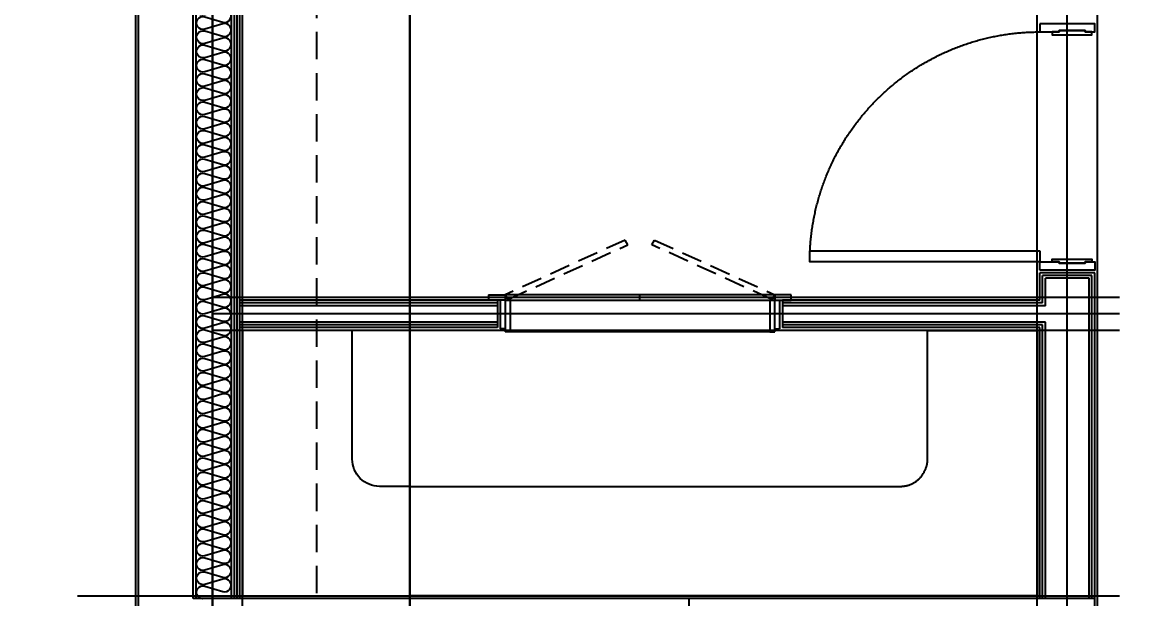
# Model space of a CAD drawing. Header units: millimetres. Extents: x 0 to 1390178, y 0 to 110113.
# Drawn here: x 690598 to 694683, y 43421 to 45526 of the extents above; entities that cross this region are included whole.
import ezdxf
from ezdxf.enums import TextEntityAlignment as Align
from ezdxf.xclip import XClip

# ---------------------------------------------------------------- set-up
doc = ezdxf.new("R2018")
doc.units = ezdxf.units.MM
doc.header["$LTSCALE"] = 100
doc.header["$XCLIPFRAME"] = 0
for name, pattern in [('X - 단위세대 확장형$0$CEN', [62, 60, -1, 0, -1]), ('X - 단위세대 확장형$0$HID', [1.5, 1, -0.5]), ('X - 단위세대 확장형$0$X-55$0$( Hidden )', [0.375, 0.25, -0.125]), ('X - 단위세대 확장형$0$X-55$0$CENTER', [50.8, 31.75, -6.35, 6.35, -6.35]), ('X - 평면도$0$CEN', [62, 60, -1, 0, -1])]:
    doc.linetypes.add(name, pattern=pattern)
doc.layers.get('DEFPOINTS').update_dxf_attribs({"color": 145})
for name, color, linetype in [('SYM', 7, 'Continuous'), ('X - SHEET$0$AA-BORD-TEXT', 3, 'Continuous'), ('X - 단위세대 확장형$0$A-CEN', 1, 'X - 단위세대 확장형$0$CEN'), ('X - 단위세대 확장형$0$A-GIP', 6, 'Continuous'), ('X - 단위세대 확장형$0$A-INS', 9, 'Continuous'), ('X - 단위세대 확장형$0$AA-WAXM-CONC', 2, 'Continuous'), ('X - 단위세대 확장형$0$AA-WAXM-DRYW', 7, 'Continuous'), ('X - 단위세대 확장형$0$AA-XXXX-CNTL', 1, 'X - 단위세대 확장형$0$CEN'), ('X - 단위세대 확장형$0$X-55$0$02_F-KIT', 6, 'Continuous'), ('X - 단위세대 확장형$0$X-55$0$AA-XXXX-FUR', 8, 'Continuous'), ('X - 단위세대 확장형$0$결로방지단열재', 7, 'X - 단위세대 확장형$0$HID'), ('X - 평면도$0$AA-XXXX-CNTL', 1, 'X - 평면도$0$CEN')]:
    doc.layers.add(name, color=color, linetype=linetype)
doc.layers.add('X - 단위세대 확장형$0$A-door', color=4, linetype='Continuous', lineweight=25)
doc.layers.add('X - 단위세대 확장형$0$A-MC', color=171, linetype='Continuous', plot=False)
doc.styles.get("Standard").update_dxf_attribs({"font": 'Dotum.ttf'})
doc.styles.add('X - SHEET$0$HAUD01', font='Dotum.ttf')

# ---------------------------------------------------------------- blocks, each defined once
blk = doc.blocks.new('X - SHEET$0$HAUDsheetV')
at = {"layer": 'X - SHEET$0$AA-BORD-TEXT', "color": 3, "style": 'X - SHEET$0$HAUD01'}
for tag, p in [('PJCode', (786, 567.935)), ('작성자', (786.112, 194.824)), ('검토자', (786.112, 181.824)), ('최종검토자', (786.112, 168.824)), ('승인자', (786.112, 155.824)), ('일자', (786.832, 144.018)), ('개정번호', (812, 65.92))]:
    blk.add_attdef(tag, text='', height=3, dxfattribs=at).set_placement(p, align=Align.MIDDLE_CENTER)
at = {"layer": 'X - SHEET$0$AA-BORD-TEXT', "color": 3, "lineweight": 30, "flags": 104}
blk.add_attdef('PJTitle', text='', height=4, dxfattribs=at).set_placement((787.248, 536.622), align=Align.MIDDLE_CENTER)
blk = doc.blocks.new('X - SHEET')
ref = blk.add_blockref('X - SHEET$0$HAUDsheetV', (-100, 0), dxfattribs=dict(xscale=100, yscale=100, zscale=100))
lines = blk.add_mtext('중랑구 상봉동 116-49번지 일원 2030 청년주택 \\P신축공사', dxfattribs={"layer": 'X - SHEET$0$AA-BORD-TEXT', "color": 3, "insert": (78624.8, 53662.2), "char_height": 5056.517, "attachment_point": 1})
ref.add_attrib('PJTitle', '', (78624.8, 53662.2), dxfattribs={"flags": 104}).embed_mtext(lines)
blk = doc.blocks.new('X - 단위세대 확장형$0$insul1')
blk.add_lwpolyline([(0, 0.25, 1.344031), (0.35, 0.25), (0.2, 0.75, -1.344031), (0.55, 0.75), (0.4, 0.25)], format="xyb")
blk = doc.blocks.new('X - 단위세대 확장형$0$A$C6f67e9a2')
at = {"layer": 'DEFPOINTS', "elevation": 0}
blk.add_lwpolyline([(-6620, 0), (-6620, -8226), (-5610, -8226), (-5610, -8662.5)], dxfattribs=at)
at = {"layer": 'X - 단위세대 확장형$0$A-CEN'}
for p, q in [((-7340, -8662.5), (-7340, 0)), ((-6620, -4602.5), (-7340, -4602.5))]:
    blk.add_line(p, q, dxfattribs=at)
at = {"layer": 'X - 단위세대 확장형$0$A-GIP'}
for p, q in [((-7250, -5642.5), (-7250, -562.5)), ((-7240, -5642.5), (-7240, -572.5))]:
    blk.add_line(p, q, dxfattribs=at)
at = {"layer": 'X - 단위세대 확장형$0$A-INS'}
for p, q in [((-7400, -5642.5), (-7400, -422.5)), ((-7270, -5642.5), (-7270, -422.5)), ((-7260, -5642.5), (-7260, -552.5))]:
    blk.add_line(p, q, dxfattribs=at)
at = {"layer": 'X - 단위세대 확장형$0$A-MC'}
for p, q in [((-7620, -8662.5), (-7620, 0)), ((-7230, -5742.5), (-7230, 0)), ((-6620, -4542.5), (-7340, -4542.5)), ((-6620, -4662.5), (-7340, -4662.5)), ((-7832.5, -5632.5), (-6620, -5632.5))]:
    blk.add_line(p, q, dxfattribs=at)
at = {"layer": 'X - 단위세대 확장형$0$AA-WAXM-CONC'}
for p, q in [((-7610, -8562.5), (-7610, -222.5)), ((-7410, -5642.5), (-7410, -422.5)), ((-6620, -5642.5), (-7410, -5642.5))]:
    blk.add_line(p, q, dxfattribs=at)
at = {"layer": 'X - 단위세대 확장형$0$AA-WAXM-DRYW'}
for p, q in [((-6620, -4552.5), (-7240, -4552.5)), ((-6620, -4562.5), (-7240, -4562.5)), ((-6620, -4572.5), (-7240, -4572.5)), ((-6620, -4632.5), (-7240, -4632.5)), ((-6620, -4642.5), (-7240, -4642.5)), ((-6620, -4652.5), (-7240, -4652.5))]:
    blk.add_line(p, q, dxfattribs=at)
at = {"layer": 'X - 단위세대 확장형$0$X-55$0$02_F-KIT'}
blk.add_lwpolyline([(-6620, -5232.5), (-6730, -5232.5, -0.414214), (-6830, -5132.5), (-6830, -4662.5), (-7230, -4662.5), (-7230, -5632.5), (-6620, -5632.5)], format="xyb", dxfattribs=at)
at = {"layer": 'X - 단위세대 확장형$0$A-INS', "xscale": -130, "yscale": 130, "zscale": 130, "rotation": 270, "row_count": 1, "column_count": 100, "row_spacing": -1.262177448353619e-29, "column_spacing": -52}
blk.add_blockref('X - 단위세대 확장형$0$insul1', (-7400, -5642.5), dxfattribs=at)
blk = doc.blocks.new('X - 단위세대 확장형$0$20220222-결로')
at = {"layer": 'X - 단위세대 확장형$0$결로방지단열재'}
blk.add_line((-31560, 24740), (-31560, 17700), dxfattribs=at)
blk = doc.blocks.new('X - 단위세대 확장형$0$X-55$0$638386742643', base_point=(4884442.7, -1807360.7))
at = {"layer": 'X - 단위세대 확장형$0$A-door'}
for points in [[(4884264.8, -1806959.9), (4884264.8, -1806989.9), (4884334.8, -1806989.9), (4884334.8, -1806984.9), (4884429.8, -1806984.9), (4884429.8, -1806989.9), (4884464.8, -1806989.9), (4884464.8, -1806959.9)], [(4884264.8, -1807029.9), (4884264.8, -1806989.9), (4883424.8, -1806989.9), (4883424.8, -1807029.9)], [(4884334.8, -1806984.9), (4884334.8, -1806989.9), (4884309.8, -1806989.9), (4884309.8, -1806999.9), (4884454.8, -1806999.9), (4884454.8, -1806989.9), (4884429.8, -1806989.9), (4884429.8, -1806984.9)], [(4884264.8, -1807859.9), (4884264.8, -1807829.9), (4884334.8, -1807829.9), (4884334.8, -1807834.9), (4884429.8, -1807834.9), (4884429.8, -1807829.9), (4884464.8, -1807829.9), (4884464.8, -1807859.9)], [(4884334.8, -1807834.9), (4884334.8, -1807829.9), (4884309.8, -1807829.9), (4884309.8, -1807819.9), (4884454.8, -1807819.9), (4884454.8, -1807829.9), (4884429.8, -1807829.9), (4884429.8, -1807834.9)]]:
    blk.add_lwpolyline(points, close=True, dxfattribs=at)
at = {"layer": 'X - 단위세대 확장형$0$A-door', "color": 1, "linetype": 'X - 단위세대 확장형$0$X-55$0$CENTER', "ltscale": 5}
blk.add_arc((4884264.8, -1806989.9), 840, 180, 270, dxfattribs=at)
blk = doc.blocks.new('X - 단위세대 확장형$0$X-55$0$A$Cf4477e91')
at = {"layer": 'X - 단위세대 확장형$0$X-55$0$AA-XXXX-FUR', "ltscale": 20}
for p, q in [((60, 220), (60, 335)), ((78, 335), (60, 335)), ((78, 220), (78, 335)), ((1026, 220), (1026, 335)), ((1026, 335), (1044, 335)), ((1044, 335), (1044, 220)), ((42, 220), (42, 325)), ((60, 325), (42, 325)), ((1044, 325), (1062, 325)), ((1062, 220), (1062, 325)), ((60, 220), (0, 220)), ((0, 200), (0, 220)), ((0, 200), (0, 220)), ((60, 200), (60, 220)), ((60, 200), (60, 220)), ((60, 220), (1044, 220)), ((552, 220), (552, 200)), ((1044, 200), (1044, 220)), ((1044, 220), (1104, 220)), ((1044, 220), (1044, 200)), ((1104, 220), (1104, 200)), ((0, 200), (60, 200)), ((1044, 200), (60, 200)), ((1104, 200), (1044, 200))]:
    blk.add_line(p, q, dxfattribs=at)
at = {"layer": 'X - 단위세대 확장형$0$X-55$0$AA-XXXX-FUR', "color": 8, "ltscale": 20}
blk.add_line((1026, 335), (78, 335), dxfattribs=at)
at = {"layer": 'X - 단위세대 확장형$0$X-55$0$AA-XXXX-FUR', "color": 1, "linetype": 'X - 단위세대 확장형$0$X-55$0$( Hidden )', "ltscale": 3}
for points in [[(70, 217.3), (508.4, 17.3), (498.4, 0), (60, 200)], [(1034, 217.3), (595.6, 17.3), (605.6, 0), (1044, 200)]]:
    blk.add_lwpolyline(points, close=True, dxfattribs=at)
blk = doc.blocks.new('X - 단위세대 확장형$0$A$Cca1b3c21')
at = {"layer": 'X - 단위세대 확장형$0$A-CEN'}
for p, q in [((-3311, -4602.5), (0, -4602.5)), ((-1740, -7667.5), (-1740, -5642.5))]:
    blk.add_line(p, q, dxfattribs=at)
at = {"layer": 'X - 단위세대 확장형$0$A-MC'}
for p, q in [((-3230, -5942.7), (-3230, 0)), ((-3010, -5942.7), (-3010, 0)), ((-3311, -4542.5), (0, -4542.5)), ((-3311, -4662.5), (0, -4662.5)), ((0, -5632.5), (-3311, -5632.5))]:
    blk.add_line(p, q, dxfattribs=at)
at = {"layer": 'X - 단위세대 확장형$0$AA-WAXM-CONC'}
for p, q in [((-3220, -5642.5), (-100, -5642.5)), ((-3220, -5842.5), (-3220, -5642.5))]:
    blk.add_line(p, q, dxfattribs=at)
at = {"layer": 'X - 단위세대 확장형$0$AA-WAXM-DRYW'}
for p, q in [((-3220, -5642.5), (-3220, -4452.5)), ((-3220, -4452.5), (-3020, -4452.5)), ((-3020, -4552.5), (-3020, -4452.5)), ((-3210, -5642.5), (-3210, -4462.5)), ((-3210, -4462.5), (-3030, -4462.5)), ((-3200, -5642.5), (-3200, -4472.5)), ((-3200, -4472.5), (-3040, -4472.5)), ((-3040, -4572.5), (-3040, -4472.5)), ((-3030, -4562.5), (-3030, -4462.5)), ((-3040, -4572.5), (-2080, -4572.5)), ((-3030, -4562.5), (-2080, -4562.5)), ((-3020, -4552.5), (-2080, -4552.5)), ((-2080, -4552.5), (-2080, -4652.5)), ((-1040, -4552.5), (-100, -4552.5)), ((-1040, -4552.5), (-1040, -4652.5)), ((-1040, -4562.5), (-100, -4562.5)), ((-1040, -4572.5), (-100, -4572.5)), ((-3040, -5642.5), (-3040, -4632.5)), ((-3040, -4632.5), (-2080, -4632.5)), ((-3030, -5642.5), (-3030, -4642.5)), ((-3030, -4642.5), (-2080, -4642.5)), ((-3020, -5642.5), (-3020, -4652.5)), ((-3020, -4652.5), (-2080, -4652.5)), ((-1040, -4632.5), (-100, -4632.5)), ((-1040, -4642.5), (-100, -4642.5)), ((-1040, -4652.5), (-100, -4652.5))]:
    blk.add_line(p, q, dxfattribs=at)
at = {"layer": 'X - 단위세대 확장형$0$AA-XXXX-CNTL'}
blk.add_line((-3120, -5942.7), (-3120, 0), dxfattribs=at)
at = {"layer": 'X - 단위세대 확장형$0$X-55$0$02_F-KIT'}
blk.add_lwpolyline([(-110, -4662.5), (-510, -4662.5), (-510, -5132.5, -0.414214), (-610, -5232.5), (-2510, -5232.5, -0.414214), (-2610, -5132.5), (-2610, -4662.5), (-3010, -4662.5), (-3010, -5632.5), (-110, -5632.5)], format="xyb", close=True, dxfattribs=at)
at = {"rotation": 179.9999999999999}
for name, p in [('X - 단위세대 확장형$0$X-55$0$638386742643', (-3197.9, -4041.7)), ('X - 단위세대 확장형$0$X-55$0$A$Cf4477e91', (-1008, -4332.5))]:
    blk.add_blockref(name, p, dxfattribs=at)
blk = doc.blocks.new('X - 단위세대 확장형', base_point=(-475.4, -286.7))
blk.add_blockref('X - 단위세대 확장형$0$A$C6f67e9a2', (45882, 64955.6))
at = {"layer": 'DEFPOINTS', "elevation": 0}
blk.add_lwpolyline([(39262, 64955.6), (45882, 64955.6), (45882, 56293.1), (40272, 56293.1), (40272, 56729.6), (39262, 56729.6), (39262, 64955.6)], dxfattribs=at)
blk.add_blockref('X - 단위세대 확장형$0$20220222-결로', (70482, 39343.1))
ref = blk.add_blockref('X - 단위세대 확장형$0$A$Cca1b3c21', (38542, 64955.6), dxfattribs=dict(xscale=-1))
XClip(ref).set_block_clipping_path([(-720, 0), (-7340.0000000019, 0), (-7340.0000000019, -8662.5220021401), (-1730.0000000016, -8662.5220021401), (-1730.0000000016, -8226.0220021403), (-720, -8226.0220021403)])
blk = doc.blocks.new('X - 평면도', base_point=(-475.4, -286.7))
at = {"layer": 'X - 평면도$0$AA-XXXX-CNTL'}
blk.add_line((1046542, 68689.6), (1046542, 55413.4), dxfattribs=at)

msp = doc.modelspace()

# ---------------------------------------------------------------- block references
at = {"layer": 'SYM'}
ref = msp.add_blockref('X - 단위세대 확장형', (652274.7, -16179.1), dxfattribs=at)
XClip(ref).set_block_clipping_path([(27286.2339647645, 22495.2025850526), (88213.6007378809, 68689.6277392105)])

# ---------------------------------------------------------------- next in the draw order: block references
ref = msp.add_blockref('X - 평면도', (-355725.3, -16179.1))
XClip(ref).set_block_clipping_path([(1027249.9161542748, 15892.4151621381), (1111249.9161542747, 75292.4151621381)])

# ---------------------------------------------------------------- next in the draw order: block references
for p in [(504000, 0), (588000, 0)]:
    msp.add_blockref('X - SHEET', p)

doc.saveas('drawing.dxf')
